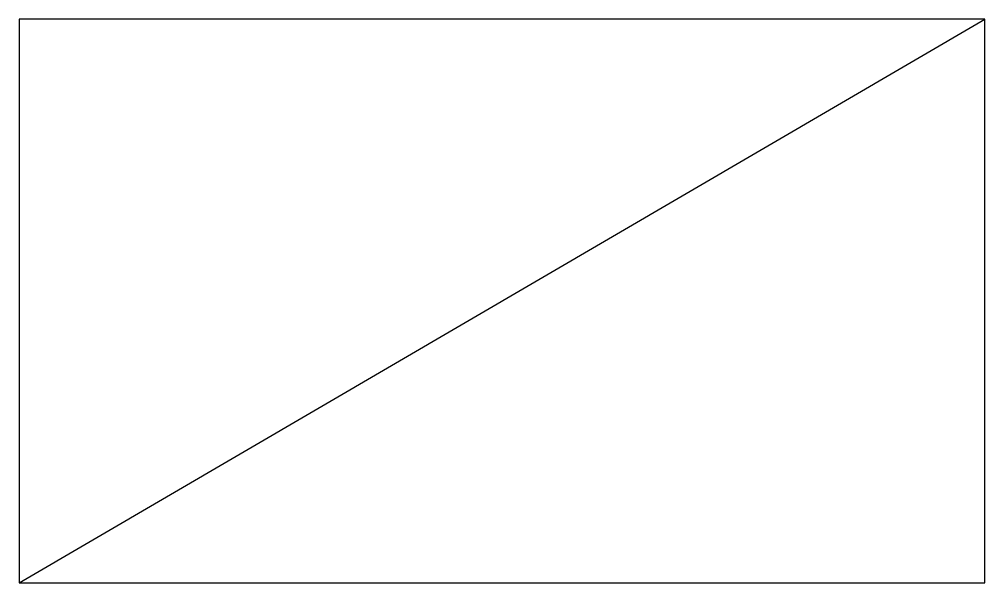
# Model space of a CAD drawing. Extents: x -3 to 3, y 0 to 3.5.
import ezdxf

# ---------------------------------------------------------------- set-up
doc = ezdxf.new("R2010")
doc.units = 0

msp = doc.modelspace()

# ---------------------------------------------------------------- linework, layer by layer
msp.add_line((-3, 0), (3, 3.5))
at = {"flags": 128}
msp.add_lwpolyline([(-3, 0), (3, 0), (3, 3.5), (-3, 3.5), (-3, 0)], close=True, dxfattribs=at)

doc.saveas('drawing.dxf')
